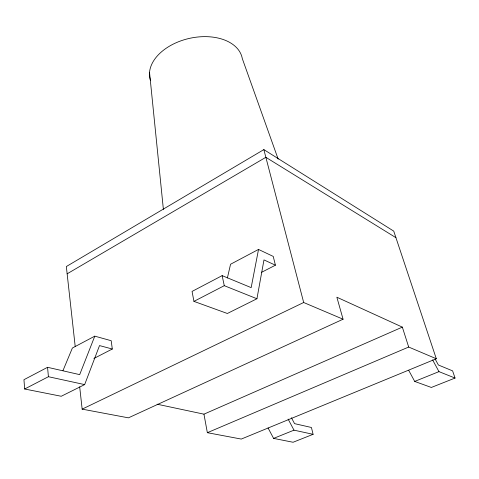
<?xml version="1.0" encoding="UTF-8"?>
<svg xmlns="http://www.w3.org/2000/svg" width="479" height="479" viewBox="0 0 479 479"><rect width="100%" height="100%" fill="white"/><g stroke="black" fill="none" stroke-linecap="round" stroke-linejoin="round"><path stroke-width="0.72" d="M275.419 265.198L273.24 256.421L258.522 249.433L251.164 287.628L222.142 275.635L192.055 291.43L193.947 301.375L227.351 313.488L256.936 298.752L263.977 259.905L275.419 265.198L261.51 272.347M227.387 277.982L230.555 264.246L258.522 249.433M94.788 336.15L79.688 374.632L47.553 367.303L23.95 379.697L24.669 389.008L61.246 396.265L84.657 384.601L99.524 345.587L112.308 349.017L111.194 340.713L94.788 336.15L72.383 348.023L62.953 370.668M157.106 404.204L203.952 414.167L207.353 432.693L241.272 439.069L436.309 358.753L393.744 231.129L263.851 149.604L66.336 266.54L75.227 346.682M67.144 273.82L265.857 157.304L395.935 237.686M24.669 389.008L48.421 376.71L84.657 384.601M193.947 301.375L224.274 285.676L256.936 298.752M93.884 358.484L112.308 349.017M79.682 386.828L82.154 409.138L303.68 302.506L343.072 319.212L336.857 297.219L402.342 327.121L408.689 347.041L436.309 358.753M343.072 319.212L128.432 417.844L82.154 409.138M203.952 414.167L402.342 327.121M207.353 432.693L408.689 347.041M268.048 427.921L273.599 438.393L293.992 430.16L313.104 434.315L311.428 427.484L294.561 423.64L291.418 417.724M408.695 370.315L414.7 381.422L438.974 371.626L455.05 378.057L452.601 370.872L438.387 364.998L435.183 359.088M313.104 434.315L293.076 442.255L273.599 438.393M455.05 378.057L431.339 387.457L414.7 381.422M432.609 359.891L438.974 371.626M288.113 419.089L293.992 430.16M278.161 159.112L242.29 58.552A47.241 30.458 -12.7 0 0 188.463 38.601A47.241 30.458 -12.7 0 0 150.496 80.436M263.851 149.604L303.68 302.506M222.142 275.635L224.274 285.676M149.538 72.485L163.387 209.401M47.553 367.303L48.421 376.71"/></g></svg>
